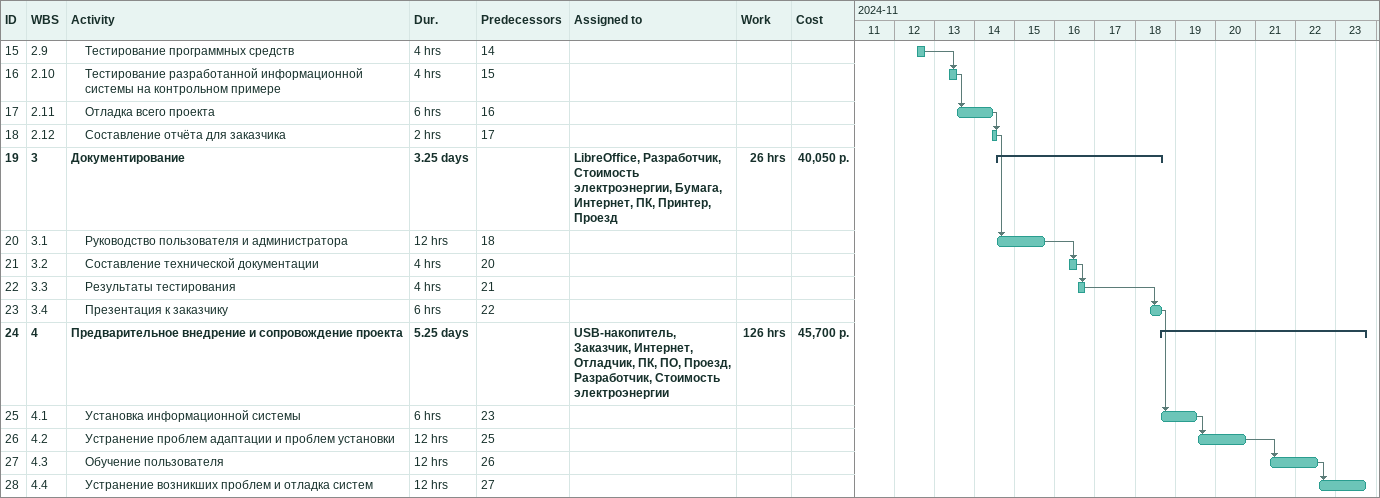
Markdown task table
| ID | WBS | Task | Duration | Start | Finish | Predecessors | Resources | Work (h) | Cost (р.) |
|---|---|---|---|---|---|---|---|---|---|
| 15 | 2.9 | Тестирование программных средств | 4h | 2024-11-12 | 2024-11-12 | 14 |  |  |  |
| 16 | 2.10 | Тестирование разработанной информационной системы на контрольном примере | 4h | 2024-11-13 | 2024-11-13 | 15 |  |  |  |
| 17 | 2.11 | Отладка всего проекта | 6h | 2024-11-13 | 2024-11-14 | 16 |  |  |  |
| 18 | 2.12 | Составление отчёта для заказчика | 2h | 2024-11-14 | 2024-11-14 | 17 |  |  |  |
| 19 | 3 | **Документирование** | 3.25d | 2024-11-14 | 2024-11-18 |  | LibreOffice, Разработчик, Стоимость электроэнергии, Бумага, Интернет, ПК, Принтер, Проезд | 26 | 40050 |
| 20 | 3.1 | Руководство пользователя и администратора | 12h | 2024-11-14 | 2024-11-15 | 18 |  |  |  |
| 21 | 3.2 | Составление технической документации | 4h | 2024-11-16 | 2024-11-16 | 20 |  |  |  |
| 22 | 3.3 | Результаты тестирования | 4h | 2024-11-16 | 2024-11-16 | 21 |  |  |  |
| 23 | 3.4 | Презентация к заказчику | 6h | 2024-11-18 | 2024-11-18 | 22 |  |  |  |
| 24 | 4 | **Предварительное внедрение и сопровождение проекта** | 5.25d | 2024-11-18 | 2024-11-23 |  | USB-накопитель, Заказчик, Интернет, Отладчик, ПК, ПО, Проезд, Разработчик, Стоимость электроэнергии | 126 | 45700 |
| 25 | 4.1 | Установка информационной системы | 6h | 2024-11-18 | 2024-11-19 | 23 |  |  |  |
| 26 | 4.2 | Устранение проблем адаптации и проблем установки | 12h | 2024-11-19 | 2024-11-20 | 25 |  |  |  |
| 27 | 4.3 | Обучение пользователя | 12h | 2024-11-21 | 2024-11-22 | 26 |  |  |  |
| 28 | 4.4 | Устранение возникших проблем и отладка систем | 12h | 2024-11-22 | 2024-11-23 | 27 |  |  |  |
